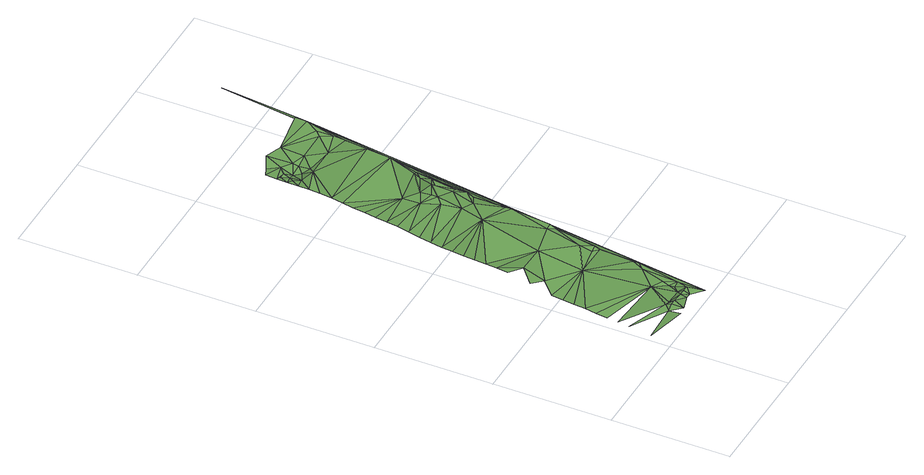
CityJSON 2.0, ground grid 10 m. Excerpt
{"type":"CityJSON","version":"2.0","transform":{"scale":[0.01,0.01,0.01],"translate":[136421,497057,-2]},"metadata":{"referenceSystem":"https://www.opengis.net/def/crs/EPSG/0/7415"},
"CityObjects":{
"plantcover1":{"type":"PlantCover","attributes":{"3df_class":"Forest","bgt_fysiekvoorkomen":"loofbos","bgt_status":"bestaand","identificatienamespace":"NL.IMGeo","begroeidterreindeeloptalud":"false","relatievehoogteligging":0,"aantal_punten":0},"geometry":[{"type":"MultiSurface","lod":"1","boundaries":[[[0,1,2]],[[3,4,2]],[[5,6,7]],[[2,8,9]],[[3,2,9]],[[10,5,7]],[[7,11,3]],[[9,8,12]],[[12,3,9]],[[3,12,13]],[[14,12,8]],[[15,10,16]],[[15,16,17]],[[12,18,13]],[[7,3,13]],[[18,12,14]],[[17,16,19]],[[13,18,20]],[[10,7,16]],[[14,21,18]],[[20,7,13]],[[19,16,22]],[[23,22,24]],[[18,21,25]],[[18,25,20]],[[25,21,26]],[[25,26,20]],[[21,27,26]],[[28,29,24]],[[7,20,30]],[[20,26,31]],[[30,20,31]],[[26,27,32]],[[33,7,30]],[[26,32,31]],[[30,31,32]],[[24,22,34]],[[32,33,30]],[[35,7,33]],[[16,7,35]],[[22,16,34]],[[28,24,34]],[[36,28,34]],[[37,32,27]],[[35,33,32]],[[35,32,37]],[[35,38,16]],[[39,37,27]],[[38,35,37]],[[36,40,41]],[[38,39,16]],[[34,16,42]],[[41,40,43]],[[42,16,44]],[[44,16,39]],[[43,40,45]],[[40,36,34]],[[39,38,37]],[[45,40,46]],[[47,46,48]],[[42,44,49]],[[39,49,44]],[[42,50,34]],[[51,47,52]],[[53,51,52]],[[42,49,54]],[[39,54,49]],[[40,34,50]],[[55,53,56]],[[46,40,48]],[[50,42,54]],[[57,55,56]],[[58,39,27]],[[57,59,60]],[[52,47,48]],[[50,54,61]],[[53,52,56]],[[60,59,62]],[[59,63,62]],[[57,56,59]],[[64,40,50]],[[50,61,64]],[[65,54,39]],[[61,54,64]],[[63,59,66]],[[48,40,67]],[[64,68,40]],[[40,68,67]],[[69,56,52]],[[52,48,69]],[[65,64,54]],[[56,69,70]],[[56,71,59]],[[71,56,70]],[[72,73,74]],[[69,48,75]],[[75,48,67]],[[76,77,78]],[[72,77,73]],[[65,68,64]],[[69,79,70]],[[76,80,81]],[[68,65,67]],[[71,70,79]],[[76,78,80]],[[74,66,58]],[[39,58,65]],[[81,82,83]],[[69,75,79]],[[80,84,81]],[[66,59,58]],[[72,78,77]],[[71,85,59]],[[81,84,82]],[[86,75,67]],[[65,86,67]],[[80,78,84]],[[83,82,87]],[[82,84,87]],[[75,88,79]],[[89,71,79]],[[90,83,91]],[[78,92,84]],[[86,93,75]],[[87,91,83]],[[27,94,58]],[[84,92,87]],[[75,93,88]],[[95,92,78]],[[78,72,95]],[[88,96,79]],[[91,97,90]],[[92,91,87]],[[89,85,71]],[[93,96,88]],[[72,74,98]],[[99,86,65]],[[96,89,79]],[[86,99,93]],[[72,100,95]],[[95,101,92]],[[102,91,92]],[[59,85,58]],[[103,97,91]],[[93,99,96]],[[100,101,95]],[[101,102,92]],[[91,102,103]],[[99,89,96]],[[98,74,58]],[[99,85,89]],[[72,104,100]],[[65,58,99]],[[100,105,101]],[[102,101,105]],[[102,106,103]],[[99,58,85]],[[100,104,105]],[[27,107,94]],[[105,106,102]],[[72,98,104]],[[104,108,105]],[[108,106,105]],[[98,109,104]],[[58,109,98]],[[104,109,110]],[[110,108,104]],[[106,108,111]],[[109,58,94]],[[94,106,111]],[[110,111,108]],[[94,112,106]],[[110,109,94]],[[94,111,110]]]}]}
},
"vertices":[
[43,177,82],[358,84,104],[358,184,92],[408,234,105],[70,377,80],[110,676,74],[97,576,75],[558,434,95],[408,84,123],[408,184,123],[124,776,74],[83,477,79],[458,184,123],[458,234,93],[558,134,100],[137,875,69],[508,984,99],[151,975,67],[558,184,113],[164,1075,70],[608,234,83],[608,134,91],[258,1184,102],[192,1274,94],[308,1384,125],[608,184,116],[658,184,113],[685,41,108],[232,1573,110],[219,1474,110],[658,334,76],[658,284,76],[708,284,89],[658,384,94],[558,1384,109],[708,584,110],[246,1673,105],[758,634,115],[758,684,114],[808,984,86],[708,1931,110],[259,1773,99],[758,1134,111],[273,1872,95],[758,1034,88],[286,1972,91],[300,2072,87],[314,2172,88],[758,2131,118],[808,1034,102],[808,1431,129],[327,2271,91],[708,2281,138],[341,2371,101],[858,1384,113],[354,2471,111],[658,2431,130],[368,2570,109],[1058,2881,129],[658,2581,126],[381,2670,109],[858,1431,138],[395,2770,111],[408,2870,111],[908,1781,127],[958,2131,86],[422,2969,113],[858,2081,111],[908,1831,126],[758,2331,159],[758,2381,160],[758,2481,150],[658,3331,118],[449,3169,115],[436,3069,118],[908,2281,120],[467,3363,106],[458,3266,114],[558,3381,92],[858,2431,170],[508,3431,105],[476,3460,101],[508,3531,104],[485,3557,96],[558,3481,81],[958,2631,136],[958,2181,111],[558,3531,101],[908,2431,128],[958,2581,112],[494,3654,95],[608,3581,110],[608,3481,67],[958,2281,107],[1158,3631,145],[658,3431,63],[958,2481,136],[558,3681,96],[1058,3081,146],[1008,2631,109],[708,3381,95],[708,3481,82],[708,3531,96],[658,3731,135],[908,3331,124],[808,3481,112],[808,3681,124],[1260,4400,126],[1058,3481,127],[1108,3281,122],[1108,3381,128],[1108,3531,126],[1158,3731,151]
]}
